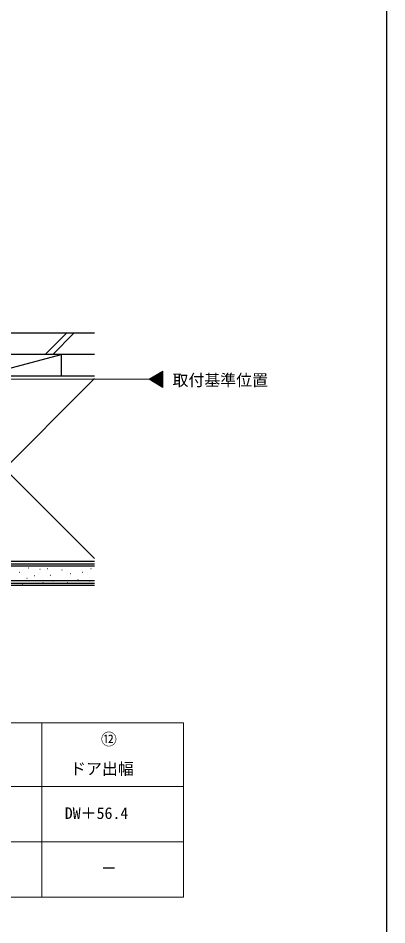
# Model space of a CAD drawing. Units: millimetres, scale not verified. Extents: x -525 to 525, y -783 to 779.
# Drawn here: x 317 to 525, y -29 to 483 of the extents above; entities that cross this region are included whole.
import ezdxf
from ezdxf.enums import TextEntityAlignment as Align

# ---------------------------------------------------------------- set-up
doc = ezdxf.new("R2010")
doc.units = ezdxf.units.MM
doc.header["$LTSCALE"] = 4
doc.layers.add('0-1_TABLE1', color=7, linetype='Continuous', lineweight=18)
doc.layers.add('0-5_YKK_12', color=2, linetype='Continuous', lineweight=18)
for name, color, linetype in [('0-2_USER1', 3, 'Continuous'), ('0-8_YKK_ZWAK', 7, 'Continuous'), ('0-9_YSS_K', 3, 'Continuous'), ('0-A_YSS_KE', 3, 'Continuous')]:
    doc.layers.add(name, color=color, linetype=linetype)
doc.styles.add('ＭＳ ゴシック', font='')
doc.styles.get('ＭＳ ゴシック').set_extended_font_data('MS Gothic')

msp = doc.modelspace()

# ---------------------------------------------------------------- linework, layer by layer
at = {"layer": '0-1_TABLE1'}
for p, q in [((-465, 85.163), (410, 85.163)), ((330, 85.163), (330, -13.428)), ((410, 85.163), (410, -13.428)), ((-465, 49.163), (410, 49.163)), ((-465, 17.867), (410, 17.867)), ((-465, -13.428), (410, -13.428))]:
    msp.add_line(p, q, dxfattribs=at)
at = {"layer": '0-5_YKK_12'}
for p, q in [((398.484, 278.777), (395.249, 282.012)), ((398.484, 279.484), (395.697, 282.271)), ((398.484, 280.191), (396.146, 282.53)), ((398.484, 280.898), (396.594, 282.789)), ((398.484, 281.605), (397.042, 283.048)), ((398.484, 282.312), (397.49, 283.306)), ((398.484, 283.019), (397.939, 283.565)), ((398.484, 283.727), (398.387, 283.824)), ((-407.369, 279.334), (390.609, 279.334)), ((391.194, 278.996), (390.766, 279.424)), ((392.867, 278.03), (391.214, 279.683)), ((394.54, 277.064), (391.663, 279.942)), ((396.213, 276.098), (392.111, 280.201)), ((397.886, 275.132), (392.559, 280.459)), ((398.484, 275.241), (393.008, 280.718)), ((398.484, 275.948), (393.456, 280.977)), ((398.484, 276.656), (393.904, 281.236)), ((398.484, 277.363), (394.352, 281.495)), ((398.484, 278.07), (394.801, 281.753))]:
    msp.add_line(p, q, dxfattribs=at)
msp.add_lwpolyline([(398.484, 274.787), (390.609, 279.334), (398.484, 283.88)], close=True, dxfattribs=at)
at = {"layer": '0-8_YKK_ZWAK'}
msp.add_lwpolyline([(-525, -782.9), (525, -782.9), (525, 747.1)], dxfattribs=at)
at = {"layer": '0-9_YSS_K'}
for p, q in [((331.944, 293.333), (343.944, 305.333)), ((348.187, 305.333), (336.187, 293.333)), ((295.902, 281.333), (340.902, 293.333)), ((340.902, 293.333), (340.902, 281.333)), ((256.402, 281.333), (359.757, 177.978)), ((359.757, 279.688), (256.402, 176.333)), ((359.757, 174.833), (242.902, 174.833)), ((317.365, 170.311), (317.565, 170.311)), ((322.307, 172.805), (322.507, 172.805)), ((328.933, 172.026), (329.133, 172.026)), ((333.024, 172.459), (333.224, 172.459)), ((341.266, 171.635), (341.466, 171.635)), ((346.211, 169.487), (346.411, 169.487)), ((352.804, 170.311), (353.004, 170.311)), ((357.749, 172.459), (357.949, 172.459)), ((359.757, 165.333), (242.902, 165.333)), ((321.486, 167.014), (321.686, 167.014)), ((325.625, 164.12), (325.825, 164.12)), ((325.815, 168.408), (326.015, 168.408)), ((330.552, 164.542), (330.752, 164.542)), ((334.673, 168.663), (334.873, 168.663)), ((336.321, 165.366), (336.521, 165.366)), ((344.562, 164.542), (344.763, 164.542)), ((350.332, 166.19), (350.532, 166.19)), ((356.925, 165.366), (357.125, 165.366)), ((359.757, 162.833), (242.902, 162.833)), ((319.014, 163.718), (319.214, 163.718))]:
    msp.add_line(p, q, dxfattribs=at)
msp.add_lwpolyline([(359.757, 293.333), (295.902, 293.333), (295.902, 281.333), (359.757, 281.333)], dxfattribs=at)
at = {"layer": '0-A_YSS_KE'}
for p, q in [((359.757, 305.333), (282.902, 305.333)), ((359.757, 293.333), (282.902, 293.333)), ((359.757, 176.333), (242.902, 176.333)), ((242.902, 173.833), (359.757, 173.833)), ((359.757, 163.833), (242.902, 163.833))]:
    msp.add_line(p, q, dxfattribs=at)
msp.add_lwpolyline([(359.757, 176.333), (256.402, 176.333), (256.402, 281.333), (359.757, 281.333)], dxfattribs=at)

# ---------------------------------------------------------------- texts
at = {"layer": '0-1_TABLE1', "style": 'ＭＳ ゴシック'}
for s, p in [('⑫', (363.403, 70.597)), ('ドア出幅', (345.991, 53.91)), ('DW＋56.4', (342.974, 28.836)), ('－', (363.403, -2.28))]:
    msp.add_text(s, height=6.598, dxfattribs=at).set_placement(p, align=Align.BOTTOM_LEFT)
at = {"layer": '0-2_USER1', "style": 'ＭＳ ゴシック'}
msp.add_text('取付基準位置', height=6.598, dxfattribs=at).set_placement((403.841, 273.588), align=Align.BOTTOM_LEFT)

doc.saveas('drawing.dxf')
